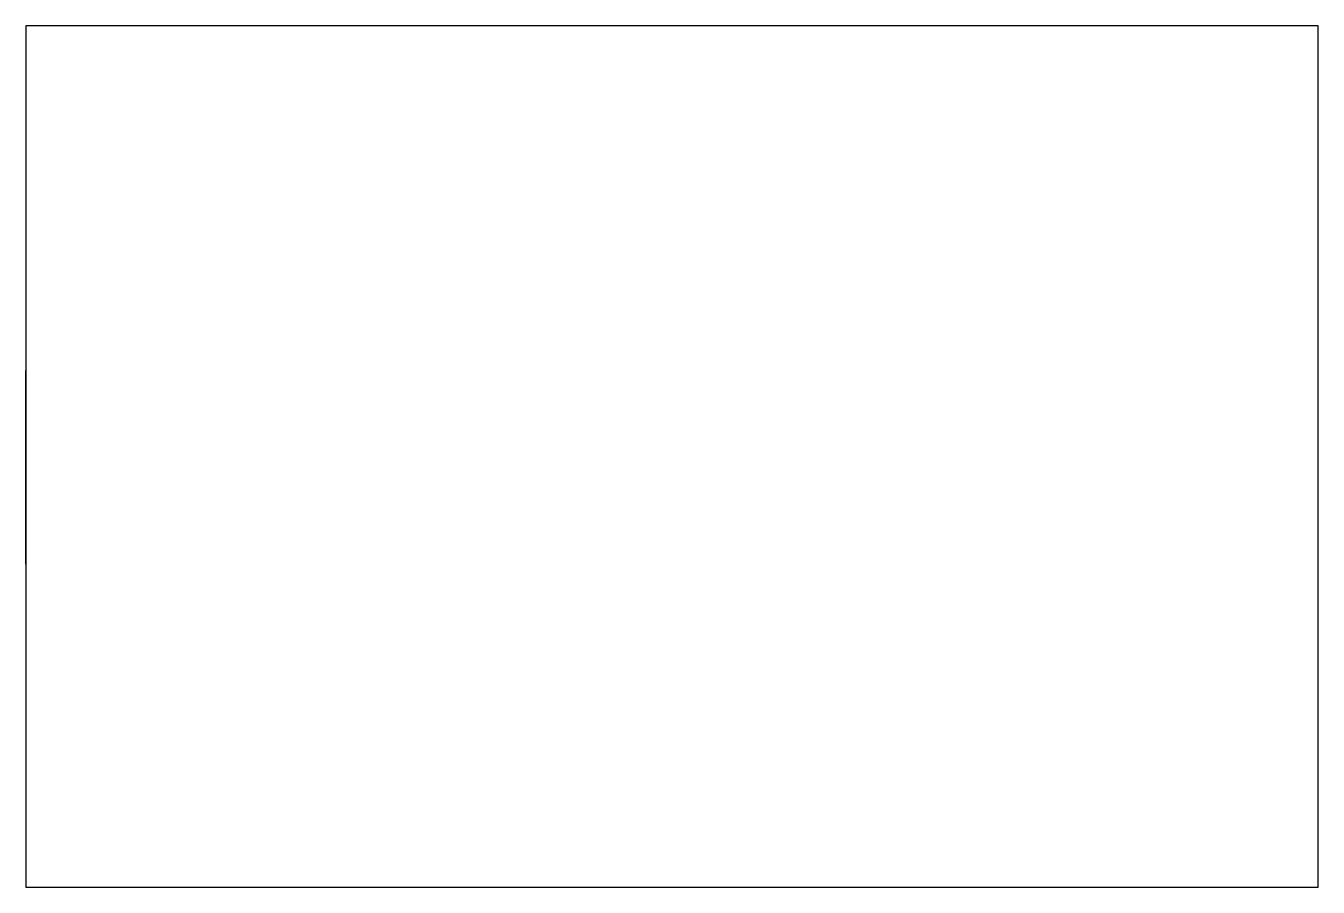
# Model space of a CAD drawing. Header units: millimetres. Extents: x 0 to 6000, y 0 to 4000.
import ezdxf

# ---------------------------------------------------------------- set-up
doc = ezdxf.new("R2010")
doc.units = ezdxf.units.MM
for name, color, linetype in [('DOOR', 7, 'Continuous'), ('WALL', 7, 'Continuous'), ('WINDOW', 7, 'Continuous')]:
    doc.layers.add(name, color=color, linetype=linetype)

msp = doc.modelspace()

# ---------------------------------------------------------------- linework, layer by layer
at = {"layer": 'DOOR'}
msp.add_line((0, 1500), (0, 2400), dxfattribs=at)
at = {"layer": 'WALL'}
for p, q in [((6000, 4000), (0, 4000)), ((0, 4000), (0, 0)), ((6000, 0), (6000, 4000)), ((0, 0), (6000, 0))]:
    msp.add_line(p, q, dxfattribs=at)
at = {"layer": 'WINDOW'}
msp.add_line((2000, 0), (3200, 0), dxfattribs=at)

doc.saveas('drawing.dxf')
